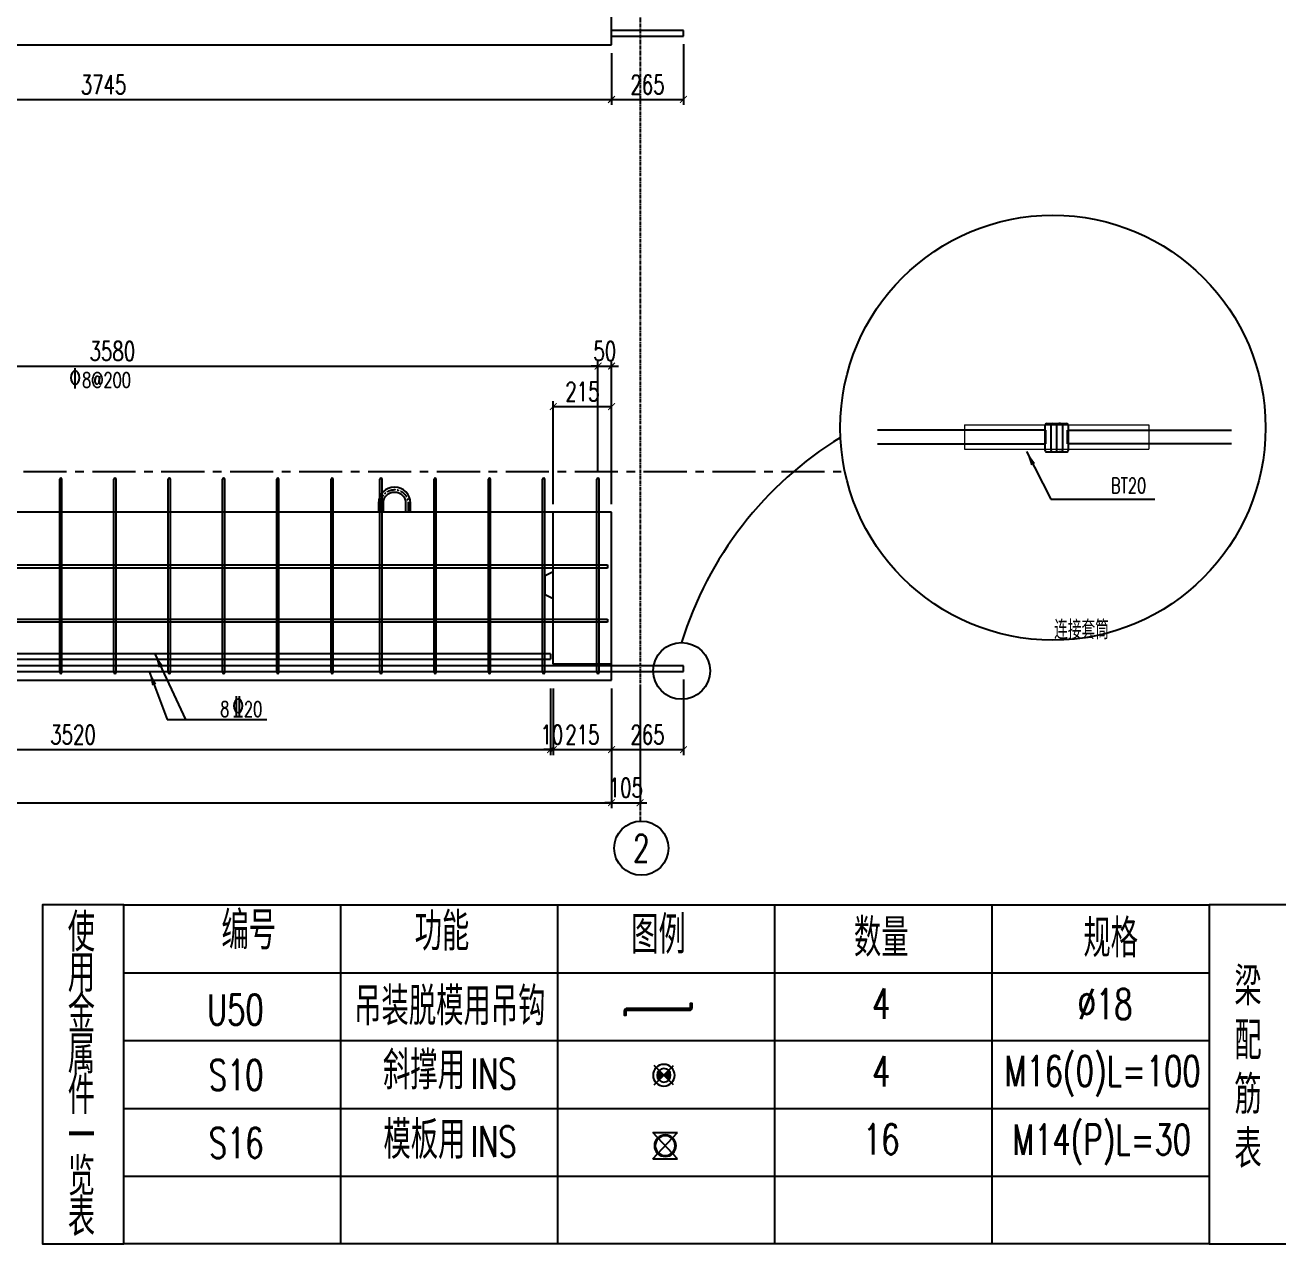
# Model space of a CAD drawing. Header units: inches. Extents: x 280713 to 330889, y 163288 to 177285.
# Drawn here: x 323730 to 328348, y 163288 to 167783 of the extents above; entities that cross this region are included whole.
import ezdxf
from ezdxf.enums import TextEntityAlignment as Align

# ---------------------------------------------------------------- set-up
doc = ezdxf.new("R2010")
doc.units = ezdxf.units.IN
doc.linetypes.add('CENTER', pattern=[50.8, 31.75, -6.35, 6.35, -6.35])
for name, color, linetype in [('PC梁箍筋', 3, 'Continuous'), ('PC梁钢筋', 6, 'Continuous'), ('尺寸', 7, 'Continuous'), ('文字', 7, 'Continuous'), ('轴线', 1, 'CENTER'), ('金属件S', 243, 'Continuous'), ('金属件U', 163, 'Continuous'), ('预制构件', 30, 'Continuous')]:
    doc.layers.add(name, color=color, linetype=linetype)
doc.layers.add('套管', color=4, linetype='Continuous', lineweight=9)
doc.styles.add('中文标注', font='standard.shx', dxfattribs={"bigfont": 'gbcbig.shx'})
doc.styles.add('副本柱标注', font='simplex.shx', dxfattribs={"width": 0.7, "bigfont": 'gbcbig.shx'})
doc.styles.add('尺寸123', font='simplex1.shx', dxfattribs={"width": 0.7, "height": 70, "bigfont": 'gbcbig.shx'})
doc.styles.add('尺寸用', font='', dxfattribs={"width": 0.7, "height": 40})
doc.styles.add('钢筋符号', font='tssdeng.shx', dxfattribs={"width": 0.7, "height": 75})
doc.styles.get('尺寸用').set_extended_font_data('SimSun')
doc.dimstyles.new('S-10', dxfattribs={"dimscale": 10, "dimtxt": 3.5, "dimasz": 2.5, "dimexe": 2, "dimexo": 3, "dimgap": 2, "dimtad": 1, "dimdec": 1, "dimdsep": 46, "dimtxsty": '尺寸用', "dimblk": 'ARCHTICK', "dimcen": 1.75, "dimaunit": 1, "dimadec": 0, "dimazin": 0, "dimtfac": 1, "dimtdec": 1, "dimtix": 1, "dimtmove": 2, "dimatfit": 3, "dimfxl": 1, "dimarcsym": 0})
doc.dimstyles.new('S-30', dxfattribs={"dimscale": 30, "dimtxt": 3.5, "dimasz": 1, "dimexe": 1, "dimexo": 3, "dimtad": 1, "dimdec": 1, "dimdsep": 46, "dimtxsty": '尺寸用', "dimblk": 'ARCHTICK', "dimcen": 1.75, "dimaunit": 1, "dimadec": 1, "dimazin": 0, "dimtfac": 1, "dimtdec": 1, "dimtix": 1, "dimtmove": 2, "dimatfit": 3, "dimfxl": 1, "dimarcsym": 0})
doc.dimstyles.new('副本 S-10', dxfattribs={"dimscale": 10, "dimtxt": 3.5, "dimasz": 2.5, "dimexe": 2, "dimexo": 3, "dimgap": -2, "dimtad": 1, "dimdec": 1, "dimdsep": 46, "dimtxsty": '尺寸用', "dimblk": 'ARCHTICK', "dimcen": 1.75, "dimaunit": 1, "dimadec": 0, "dimazin": 0, "dimtfac": 1, "dimtdec": 1, "dimtix": 1, "dimtmove": 2, "dimatfit": 3, "dimfxl": 1, "dimarcsym": 0})

# ---------------------------------------------------------------- blocks, each defined once
blk = doc.blocks.new('S16')
at = {"layer": '金属件S'}
for p, q in [((-13.6, 14.6), (13.6, -14.6)), ((13.6, 14.6), (-13.6, -14.6)), ((-13.6, 14.6), (13.6, 14.6)), ((-13.6, -14.6), (13.6, -14.6))]:
    blk.add_line(p, q, dxfattribs=at)
blk.add_circle((0, 0), 11, dxfattribs=at)
blk = doc.blocks.new('凹槽')
at = {"layer": '金属件S', "color": 8}
blk.add_circle((0, 0), 20, dxfattribs=at)
blk = doc.blocks.new('S8')
at = {"layer": '金属件S'}
h = blk.add_hatch(dxfattribs=at)
h.set_pattern_fill('LINE', color=256, scale=0.25, angle=45, style=0)
h.set_pattern_definition([(45, (942.8803, -32378.43734), (-0.561266008, 0.561266008), [])])
h.paths.add_polyline_path([(-17.7, -17.7), (0, 0), (-17.7, 17.7, 0.198912), (-25, 0, 0.198912)])
h.paths.add_polyline_path([(0, 0), (17.7, -17.7, 0.198912), (25, 0, 0.198912), (17.7, 17.7)])
for p, q in [((-35.4, 35.4), (35.4, -35.4)), ((35.4, 35.4), (-35.4, -35.4))]:
    blk.add_line(p, q, dxfattribs=at)
blk.add_circle((0, 0), 25, dxfattribs=at)
blk = doc.blocks.new('2012022410434076')
at = {"layer": '轴线'}
for p, q in [((-229, 0), (229, 0)), ((243, 43), (243, 14)), ((-243, -43), (-243, -14))]:
    blk.add_line(p, q, dxfattribs=at)
for centre, start, end in [((-229, -14), 90, 180), ((229, 14), 270, 0)]:
    blk.add_arc(centre, 14, start, end, dxfattribs=at)
at = {"layer": '金属件U'}
for points in [[(250, 14), (250, 43), (236, 43), (236, 14, -0.414214), (229, 7), (-229, 7, 0.414214), (-250, -14), (-250, -43), (-236, -43), (-236, -14, -0.414214), (-229, -7), (229, -7, 0.414214)], [(50, 7), (-50, 7, 1), (-50, -7), (50, -7, 1)]]:
    blk.add_lwpolyline(points, format="xyb", close=True, dxfattribs=at)
blk = doc.blocks.new('_ArchTick')
at = {"color": 0, "linetype": 'ByBlock', "const_width": 0.15}
blk.add_lwpolyline([(-0.5, -0.5), (0.5, 0.5)], dxfattribs=at)
blk = doc.blocks.new('*D86')
at = {"layer": 'Defpoints', "color": 0, "transparency": 16777216}
for p in [(326156.6, 167742.1), (325891.6, 167709.1), (326156.6, 167508.2)]:
    blk.add_point(p, dxfattribs=at)
at = {"layer": '尺寸', "color": 0, "lineweight": -2, "transparency": 16777216}
for p, q in [((326156.6, 167712.1), (326156.6, 167488.2)), ((325891.6, 167679.1), (325891.6, 167488.2)), ((325891.6, 167508.2), (326156.6, 167508.2))]:
    blk.add_line(p, q, dxfattribs=at)
at = {"layer": '尺寸', "color": 0, "lineweight": -2, "transparency": 16777216, "xscale": 25, "yscale": 25, "zscale": 25, "rotation": 180}
blk.add_blockref('_ArchTick', (325891.6, 167508.2), dxfattribs=at)
at = {"layer": '尺寸', "color": 0, "lineweight": -2, "transparency": 16777216, "xscale": 25, "yscale": 25, "zscale": 25}
blk.add_blockref('_ArchTick', (326156.6, 167508.2), dxfattribs=at)
at = {"layer": '尺寸', "color": 0, "transparency": 16777216, "insert": (326024.1, 167563.2), "char_height": 70, "attachment_point": 5, "style": '尺寸123'}
blk.add_mtext('265', dxfattribs=at)
blk = doc.blocks.new('*D95')
at = {"layer": 'Defpoints', "color": 0, "transparency": 16777216}
for p in [(325841.6, 166525.2), (322261.6, 166136.6), (325841.6, 166107.6)]:
    blk.add_point(p, dxfattribs=at)
at = {"layer": '尺寸', "color": 0, "lineweight": -2, "transparency": 16777216}
for p, q in [((322261.6, 166166.6), (322261.6, 166545.2)), ((325841.6, 166137.6), (325841.6, 166545.2)), ((322261.6, 166525.2), (325841.6, 166525.2))]:
    blk.add_line(p, q, dxfattribs=at)
at = {"layer": '尺寸', "color": 0, "lineweight": -2, "transparency": 16777216, "xscale": 25, "yscale": 25, "zscale": 25, "rotation": 180}
blk.add_blockref('_ArchTick', (322261.6, 166525.2), dxfattribs=at)
at = {"layer": '尺寸', "color": 0, "lineweight": -2, "transparency": 16777216, "xscale": 25, "yscale": 25, "zscale": 25}
blk.add_blockref('_ArchTick', (325841.6, 166525.2), dxfattribs=at)
at = {"layer": '尺寸', "color": 0, "transparency": 16777216, "insert": (324051.6, 166580.2), "char_height": 70, "attachment_point": 5, "style": '尺寸123'}
blk.add_mtext('3580', dxfattribs=at)
blk = doc.blocks.new('*D96')
at = {"layer": 'Defpoints', "color": 0, "transparency": 16777216}
for p in [(325891.6, 166525.2), (325841.6, 166107.6), (325891.6, 165986.6)]:
    blk.add_point(p, dxfattribs=at)
at = {"layer": '尺寸', "color": 0, "lineweight": -2, "transparency": 16777216}
for p, q in [((325841.6, 166137.6), (325841.6, 166545.2)), ((325891.6, 166016.6), (325891.6, 166545.2)), ((325841.6, 166525.2), (325816.6, 166525.2)), ((325841.6, 166525.2), (325891.6, 166525.2)), ((325891.6, 166525.2), (325916.6, 166525.2))]:
    blk.add_line(p, q, dxfattribs=at)
at = {"layer": '尺寸', "color": 0, "lineweight": -2, "transparency": 16777216, "xscale": 25, "yscale": 25, "zscale": 25}
blk.add_blockref('_ArchTick', (325841.6, 166525.2), dxfattribs=at)
at = {"layer": '尺寸', "color": 0, "lineweight": -2, "transparency": 16777216, "xscale": 25, "yscale": 25, "zscale": 25, "rotation": 180}
blk.add_blockref('_ArchTick', (325891.6, 166525.2), dxfattribs=at)
at = {"layer": '尺寸', "color": 0, "transparency": 16777216, "insert": (325866.6, 166580.2), "char_height": 70, "attachment_point": 5, "style": '尺寸123'}
blk.add_mtext('50', dxfattribs=at)
blk = doc.blocks.new('*D100')
at = {"layer": 'Defpoints', "color": 0, "transparency": 16777216}
for p in [(322146.6, 165366.6), (325666.6, 165366.6), (325666.6, 165111)]:
    blk.add_point(p, dxfattribs=at)
at = {"layer": '尺寸', "color": 0, "lineweight": -2, "transparency": 16777216}
for p, q in [((322146.6, 165336.6), (322146.6, 165091)), ((325666.6, 165336.6), (325666.6, 165091)), ((322146.6, 165111), (325666.6, 165111))]:
    blk.add_line(p, q, dxfattribs=at)
at = {"layer": '尺寸', "color": 0, "lineweight": -2, "transparency": 16777216, "xscale": 25, "yscale": 25, "zscale": 25, "rotation": 180}
blk.add_blockref('_ArchTick', (322146.6, 165111), dxfattribs=at)
at = {"layer": '尺寸', "color": 0, "lineweight": -2, "transparency": 16777216, "xscale": 25, "yscale": 25, "zscale": 25}
blk.add_blockref('_ArchTick', (325666.6, 165111), dxfattribs=at)
at = {"layer": '尺寸', "color": 0, "transparency": 16777216, "insert": (323906.6, 165166), "char_height": 70, "attachment_point": 5, "style": '尺寸123'}
blk.add_mtext('3520', dxfattribs=at)
blk = doc.blocks.new('*D101')
at = {"layer": 'Defpoints', "color": 0, "transparency": 16777216}
for p in [(325676.6, 165366.6), (325891.6, 165366.6), (325891.6, 165111)]:
    blk.add_point(p, dxfattribs=at)
at = {"layer": '尺寸', "color": 0, "lineweight": -2, "transparency": 16777216}
for p, q in [((325676.6, 165336.6), (325676.6, 165091)), ((325891.6, 165336.6), (325891.6, 165091)), ((325676.6, 165111), (325891.6, 165111))]:
    blk.add_line(p, q, dxfattribs=at)
at = {"layer": '尺寸', "color": 0, "lineweight": -2, "transparency": 16777216, "xscale": 25, "yscale": 25, "zscale": 25, "rotation": 180}
blk.add_blockref('_ArchTick', (325676.6, 165111), dxfattribs=at)
at = {"layer": '尺寸', "color": 0, "lineweight": -2, "transparency": 16777216, "xscale": 25, "yscale": 25, "zscale": 25}
blk.add_blockref('_ArchTick', (325891.6, 165111), dxfattribs=at)
at = {"layer": '尺寸', "color": 0, "transparency": 16777216, "insert": (325784.1, 165166), "char_height": 70, "attachment_point": 5, "style": '尺寸123'}
blk.add_mtext('215', dxfattribs=at)
blk = doc.blocks.new('*D103')
at = {"layer": 'Defpoints', "color": 0, "transparency": 16777216}
for p in [(318261.6, 165366.6), (325891.6, 165366.6), (325891.6, 164915.3)]:
    blk.add_point(p, dxfattribs=at)
at = {"layer": '尺寸', "color": 0, "lineweight": -2, "transparency": 16777216}
for p, q in [((318261.6, 165336.6), (318261.6, 164895.3)), ((325891.6, 165336.6), (325891.6, 164895.3)), ((322182.9, 165045.3), (321970.3, 165045.3)), ((321970.3, 165045.3), (321970.3, 164935.3)), ((322182.9, 164935.3), (322182.9, 165045.3)), ((318261.6, 164915.3), (325891.6, 164915.3)), ((321970.3, 164935.3), (322182.9, 164935.3))]:
    blk.add_line(p, q, dxfattribs=at)
at = {"layer": '尺寸', "color": 0, "lineweight": -2, "transparency": 16777216, "xscale": 25, "yscale": 25, "zscale": 25, "rotation": 180}
blk.add_blockref('_ArchTick', (318261.6, 164915.3), dxfattribs=at)
at = {"layer": '尺寸', "color": 0, "lineweight": -2, "transparency": 16777216, "xscale": 25, "yscale": 25, "zscale": 25}
blk.add_blockref('_ArchTick', (325891.6, 164915.3), dxfattribs=at)
at = {"layer": '尺寸', "color": 0, "transparency": 16777216, "insert": (322076.6, 164990.3), "char_height": 70, "attachment_point": 5, "style": '副本柱标注'}
blk.add_mtext('7630', dxfattribs=at)
blk = doc.blocks.new('*D107')
at = {"layer": 'Defpoints', "color": 0, "transparency": 16777216}
for p in [(325891.6, 166376), (325676.6, 165986.6), (325891.6, 165986.6)]:
    blk.add_point(p, dxfattribs=at)
at = {"layer": '尺寸', "color": 0, "lineweight": -2, "transparency": 16777216}
for p, q in [((325676.6, 166016.6), (325676.6, 166396)), ((325891.6, 166016.6), (325891.6, 166396)), ((325676.6, 166376), (325891.6, 166376))]:
    blk.add_line(p, q, dxfattribs=at)
at = {"layer": '尺寸', "color": 0, "lineweight": -2, "transparency": 16777216, "xscale": 25, "yscale": 25, "zscale": 25, "rotation": 180}
blk.add_blockref('_ArchTick', (325676.6, 166376), dxfattribs=at)
at = {"layer": '尺寸', "color": 0, "lineweight": -2, "transparency": 16777216, "xscale": 25, "yscale": 25, "zscale": 25}
blk.add_blockref('_ArchTick', (325891.6, 166376), dxfattribs=at)
at = {"layer": '尺寸', "color": 0, "transparency": 16777216, "insert": (325784.1, 166431), "char_height": 70, "attachment_point": 5, "style": '尺寸123'}
blk.add_mtext('215', dxfattribs=at)
blk = doc.blocks.new('*D108')
at = {"layer": 'Defpoints', "color": 0, "transparency": 16777216}
for p in [(325666.6, 165366.6), (325676.6, 165366.6), (325676.6, 165111)]:
    blk.add_point(p, dxfattribs=at)
at = {"layer": '尺寸', "color": 0, "lineweight": -2, "transparency": 16777216}
for p, q in [((325666.6, 165336.6), (325666.6, 165091)), ((325676.6, 165336.6), (325676.6, 165091)), ((325666.6, 165111), (325641.6, 165111)), ((325666.6, 165111), (325676.6, 165111)), ((325676.6, 165111), (325701.6, 165111))]:
    blk.add_line(p, q, dxfattribs=at)
at = {"layer": '尺寸', "color": 0, "lineweight": -2, "transparency": 16777216, "xscale": 25, "yscale": 25, "zscale": 25}
blk.add_blockref('_ArchTick', (325666.6, 165111), dxfattribs=at)
at = {"layer": '尺寸', "color": 0, "lineweight": -2, "transparency": 16777216, "xscale": 25, "yscale": 25, "zscale": 25, "rotation": 180}
blk.add_blockref('_ArchTick', (325676.6, 165111), dxfattribs=at)
at = {"layer": '尺寸', "color": 0, "transparency": 16777216, "insert": (325671.6, 165166), "char_height": 70, "attachment_point": 5, "style": '尺寸123'}
blk.add_mtext('10', dxfattribs=at)
blk = doc.blocks.new('*D109')
at = {"layer": 'Defpoints', "color": 0, "transparency": 16777216}
for p in [(326156.6, 165399.6), (325891.6, 165366.6), (326156.6, 165111)]:
    blk.add_point(p, dxfattribs=at)
at = {"layer": '尺寸', "color": 0, "lineweight": -2, "transparency": 16777216}
for p, q in [((325891.6, 165336.6), (325891.6, 165091)), ((326156.6, 165369.6), (326156.6, 165091)), ((325891.6, 165111), (326156.6, 165111))]:
    blk.add_line(p, q, dxfattribs=at)
at = {"layer": '尺寸', "color": 0, "lineweight": -2, "transparency": 16777216, "xscale": 25, "yscale": 25, "zscale": 25, "rotation": 180}
blk.add_blockref('_ArchTick', (325891.6, 165111), dxfattribs=at)
at = {"layer": '尺寸', "color": 0, "lineweight": -2, "transparency": 16777216, "xscale": 25, "yscale": 25, "zscale": 25}
blk.add_blockref('_ArchTick', (326156.6, 165111), dxfattribs=at)
at = {"layer": '尺寸', "color": 0, "transparency": 16777216, "insert": (326024.1, 165166), "char_height": 70, "attachment_point": 5, "style": '尺寸123'}
blk.add_mtext('265', dxfattribs=at)
blk = doc.blocks.new('*D120')
at = {"layer": 'Defpoints', "color": 0, "transparency": 16777216}
for p in [(322146.6, 167709.1), (325891.6, 167709.1), (325891.6, 167508.2)]:
    blk.add_point(p, dxfattribs=at)
at = {"layer": '尺寸', "color": 0, "lineweight": -2, "transparency": 16777216}
for p, q in [((322146.6, 167679.1), (322146.6, 167488.2)), ((325891.6, 167679.1), (325891.6, 167488.2)), ((322146.6, 167508.2), (325891.6, 167508.2))]:
    blk.add_line(p, q, dxfattribs=at)
at = {"layer": '尺寸', "color": 0, "lineweight": -2, "transparency": 16777216, "xscale": 25, "yscale": 25, "zscale": 25, "rotation": 180}
blk.add_blockref('_ArchTick', (322146.6, 167508.2), dxfattribs=at)
at = {"layer": '尺寸', "color": 0, "lineweight": -2, "transparency": 16777216, "xscale": 25, "yscale": 25, "zscale": 25}
blk.add_blockref('_ArchTick', (325891.6, 167508.2), dxfattribs=at)
at = {"layer": '尺寸', "color": 0, "transparency": 16777216, "insert": (324019.1, 167563.2), "char_height": 70, "attachment_point": 5, "style": '尺寸123'}
blk.add_mtext('3745', dxfattribs=at)
blk = doc.blocks.new('A$C5BBB44EC')
at = {"layer": '轴线'}
for p, q in [((9, 33), (9, 0)), ((109, 33), (109, 0))]:
    blk.add_line(p, q, dxfattribs=at)
blk.add_arc((59, 33), 50, 0, 180, dxfattribs=at)
at = {"layer": '金属件U'}
for points in [[(0, 0), (0, 33, -1), (118, 33), (118, 0)], [(100, 0), (100, 33, 1), (18, 33), (18, 0)]]:
    blk.add_lwpolyline(points, format="xyb", dxfattribs=at)
blk = doc.blocks.new('*D143')
at = {"layer": 'Defpoints', "color": 0, "transparency": 16777216}
for p in [(325891.6, 165366.6), (325996.6, 165366.6), (325996.6, 164915.3)]:
    blk.add_point(p, dxfattribs=at)
at = {"layer": '尺寸', "color": 0, "lineweight": -2, "transparency": 16777216}
for p, q in [((325891.6, 165336.6), (325891.6, 164895.3)), ((325996.6, 165336.6), (325996.6, 164895.3)), ((325891.6, 164915.3), (325866.6, 164915.3)), ((325891.6, 164915.3), (325996.6, 164915.3)), ((325996.6, 164915.3), (326021.6, 164915.3))]:
    blk.add_line(p, q, dxfattribs=at)
at = {"layer": '尺寸', "color": 0, "lineweight": -2, "transparency": 16777216, "xscale": 25, "yscale": 25, "zscale": 25}
blk.add_blockref('_ArchTick', (325891.6, 164915.3), dxfattribs=at)
at = {"layer": '尺寸', "color": 0, "lineweight": -2, "transparency": 16777216, "xscale": 25, "yscale": 25, "zscale": 25, "rotation": 180}
blk.add_blockref('_ArchTick', (325996.6, 164915.3), dxfattribs=at)
at = {"layer": '尺寸', "color": 0, "transparency": 16777216, "insert": (325944.1, 164970.3), "char_height": 70, "attachment_point": 5, "style": '尺寸123'}
blk.add_mtext('105', dxfattribs=at)

msp = doc.modelspace()

# ---------------------------------------------------------------- linework, layer by layer
for p, q in [((324093.96, 163288.31), (324093.96, 164538.31)), ((324893.96, 163288.31), (324893.96, 164538.31)), ((325693.96, 163288.31), (325693.96, 164538.31)), ((326493.96, 163288.31), (326493.96, 164538.31)), ((327293.96, 163288.31), (327293.96, 164538.31)), ((324093.96, 164288.31), (328093.96, 164288.31)), ((324093.96, 164038.31), (328093.96, 164038.31)), ((324093.96, 163788.31), (328093.96, 163788.31)), ((324093.96, 163538.31), (328093.96, 163538.31))]:
    msp.add_line(p, q)
for points in [[(324093.96, 164538.31), (323793.96, 164538.31), (323793.96, 163288.31), (324093.96, 163288.31)], [(324093.96, 163288.31), (324093.96, 164538.31), (328093.96, 164538.31), (328093.96, 163288.31)], [(328393.96, 164538.31), (328093.96, 164538.31), (328093.96, 163288.31), (328393.96, 163288.31)]]:
    msp.add_lwpolyline(points, close=True)
for centre, radius in [((327518.38, 166298.06), 783.51), ((326149.81, 165401.42), 104.76)]:
    msp.add_circle(centre, radius)
msp.add_arc((327443.71, 165108.46), 1353.65, 121.5363, 162.91351)
at = {"layer": 'PC梁箍筋'}
for p, q in [((323857.58, 165395.59), (323857.58, 166107.59)), ((323865.58, 165395.59), (323865.58, 166107.59)), ((324057.58, 165395.59), (324057.58, 166107.59)), ((324065.58, 165395.59), (324065.58, 166107.59)), ((324257.58, 165395.59), (324257.58, 166107.59)), ((324265.58, 165395.59), (324265.58, 166107.59)), ((324457.58, 165395.59), (324457.58, 166107.59)), ((324465.58, 165395.59), (324465.58, 166107.59)), ((324657.58, 165395.59), (324657.58, 166107.59)), ((324665.58, 165395.59), (324665.58, 166107.59)), ((324857.58, 165395.59), (324857.58, 166107.59)), ((324865.58, 165395.59), (324865.58, 166107.59)), ((325037.58, 165395.59), (325037.58, 166107.59)), ((325045.58, 165395.59), (325045.58, 166107.59)), ((325237.58, 165395.59), (325237.58, 166107.59)), ((325245.58, 165395.59), (325245.58, 166107.59)), ((325437.58, 165395.59), (325437.58, 166107.59)), ((325445.58, 165395.59), (325445.58, 166107.59)), ((325637.58, 165395.59), (325637.58, 166107.59)), ((325645.58, 165395.59), (325645.58, 166107.59)), ((325837.58, 165395.59), (325837.58, 166107.59)), ((325845.58, 165395.59), (325845.58, 166107.59))]:
    msp.add_line(p, q, dxfattribs=at)
for centre, start, end in [((323861.58, 166107.59), 0, 180), ((324061.58, 166107.59), 0, 180), ((324261.58, 166107.59), 0, 180), ((324461.58, 166107.59), 0, 180), ((324661.58, 166107.59), 0, 180), ((324861.58, 166107.59), 0, 180), ((325041.58, 166107.59), 0, 180), ((325241.58, 166107.59), 0, 180), ((325441.58, 166107.59), 0, 180), ((325641.58, 166107.59), 0, 180), ((325841.58, 166107.59), 0, 180), ((323861.58, 165395.59), 180, 0), ((324061.58, 165395.59), 180, 0), ((324261.58, 165395.59), 180, 0), ((324461.58, 165395.59), 180, 0), ((324661.58, 165395.59), 180, 0), ((324861.58, 165395.59), 180, 0), ((325041.58, 165395.59), 180, 0), ((325241.58, 165395.59), 180, 0), ((325441.58, 165395.59), 180, 0), ((325641.58, 165395.59), 180, 0), ((325841.58, 165395.59), 180, 0)]:
    msp.add_arc(centre, 4, start, end, dxfattribs=at)
at = {"layer": 'PC梁钢筋'}
for p, q in [((326156.58, 167762.1), (325891.58, 167762.1)), ((325891.58, 167742.1), (326156.58, 167742.1)), ((326156.58, 167742.1), (326156.58, 167762.1)), ((327488.63, 166307.49), (327488.23, 166305.02)), ((327488.23, 166305.02), (327488.23, 166217.02)), ((327489.76, 166309.72), (327488.63, 166307.49)), ((327491.53, 166311.49), (327489.76, 166309.72)), ((327493.76, 166312.63), (327491.53, 166311.49)), ((327496.23, 166313.02), (327493.76, 166312.63)), ((327496.23, 166313.02), (327518.35, 166313.02)), ((327510.63, 166307.49), (327510.23, 166305.02)), ((327510.23, 166305.02), (327510.23, 166217.02)), ((327511.76, 166309.72), (327510.63, 166307.49)), ((327513.53, 166311.49), (327511.76, 166309.72)), ((327515.76, 166312.63), (327513.53, 166311.49)), ((327518.23, 166313.02), (327515.76, 166312.63)), ((327518.23, 166313.02), (327524.23, 166313.02)), ((327524.23, 166313.02), (327540.23, 166313.02)), ((327532.23, 166313.02), (327532.23, 166209.02)), ((327540.12, 166313.02), (327568.23, 166313.02)), ((327546.23, 166313.02), (327540.23, 166313.02)), ((327546.23, 166313.02), (327548.71, 166312.63)), ((327548.71, 166312.63), (327550.94, 166311.49)), ((327550.94, 166311.49), (327552.71, 166309.72)), ((327552.71, 166309.72), (327553.84, 166307.49)), ((327553.84, 166307.36), (327554.23, 166304.89)), ((327554.23, 166304.89), (327554.23, 166217.02)), ((327570.71, 166312.63), (327568.23, 166313.02)), ((327572.94, 166311.49), (327570.71, 166312.63)), ((327574.71, 166309.72), (327572.94, 166311.49)), ((327575.84, 166307.49), (327574.71, 166309.72)), ((327576.23, 166305.02), (327575.84, 166307.49)), ((327576.23, 166217.02), (327576.23, 166305.02)), ((327492.27, 166288.89, 0), (326872.27, 166288.89, 0)), ((327492.27, 166238.89, 0), (327492.27, 166288.89, 0)), ((327572.19, 166238.89, 0), (327572.19, 166288.89, 0)), ((327572.19, 166288.89, 0), (328176.27, 166288.89, 0)), ((326872.27, 166238.89, 0), (327492.27, 166238.89, 0)), ((327488.23, 166217.02), (327488.63, 166214.55)), ((327488.63, 166214.55), (327489.76, 166212.32)), ((327489.76, 166212.32), (327491.53, 166210.55)), ((327491.53, 166210.55), (327493.76, 166209.41)), ((327493.76, 166209.41), (327496.23, 166209.02)), ((327496.23, 166209.02), (327518.35, 166209.02)), ((327510.23, 166217.02), (327510.63, 166214.55)), ((327510.63, 166214.55), (327511.76, 166212.32)), ((327511.76, 166212.32), (327513.53, 166210.55)), ((327513.53, 166210.55), (327515.76, 166209.41)), ((327515.76, 166209.41), (327518.23, 166209.02)), ((327518.23, 166209.02), (327524.23, 166209.02)), ((327524.23, 166209.02), (327540.23, 166209.02)), ((327540.12, 166209.02), (327568.23, 166209.02)), ((327546.23, 166209.02), (327540.23, 166209.02)), ((327548.71, 166209.41), (327546.23, 166209.02)), ((327550.94, 166210.55), (327548.71, 166209.41)), ((327552.71, 166212.32), (327550.94, 166210.55)), ((327553.84, 166214.55), (327552.71, 166212.32)), ((327554.23, 166217.02), (327553.84, 166214.55)), ((327568.23, 166209.02), (327570.71, 166209.41)), ((327570.71, 166209.41), (327572.94, 166210.55)), ((328176.27, 166238.89, 0), (327572.19, 166238.89, 0)), ((327572.94, 166210.55), (327574.71, 166212.32)), ((327574.71, 166212.32), (327575.84, 166214.55)), ((327575.84, 166214.55), (327576.23, 166217.02)), ((321946.58, 165792.59), (325876.58, 165792.59)), ((325876.58, 165792.59), (325876.58, 165780.59)), ((325876.58, 165780.59), (321946.58, 165780.59)), ((321946.58, 165592.59), (325876.58, 165592.59)), ((325876.58, 165580.59), (321946.58, 165580.59)), ((325876.58, 165592.59), (325876.58, 165580.59)), ((325666.58, 165464.59), (322146.58, 165464.59)), ((322146.58, 165444.59), (325666.58, 165444.59)), ((325666.58, 165464.59), (325666.58, 165444.59)), ((326156.58, 165419.59), (322146.58, 165419.59)), ((322146.58, 165399.59), (326156.58, 165399.59)), ((326156.58, 165399.59), (326156.58, 165419.59))]:
    msp.add_line(p, q, dxfattribs=at)
at = {"layer": '套管'}
for p, q in [((327192.23, 166308.89), (327872.23, 166308.89)), ((327192.23, 166308.89), (327192.23, 166218.89)), ((327872.23, 166308.89), (327872.23, 166218.89)), ((327192.23, 166218.89), (327872.23, 166218.89))]:
    msp.add_line(p, q, dxfattribs=at)
at = {"layer": '文字'}
msp.add_circle((326001.18, 164747.64), 100, dxfattribs=at)
at = {"layer": '轴线', "ltscale": 0.4}
msp.add_line((325996.58, 173802.14), (325996.58, 164847.54), dxfattribs=at)
at = {"layer": '轴线', "ltscale": 5}
msp.add_line((314833.96, 166136.59), (326738.42, 166136.59), dxfattribs=at)
at = {"layer": '预制构件'}
for p, q in [((325891.58, 167709.1), (325891.58, 168009.1)), ((322146.58, 167709.1), (325891.58, 167709.1)), ((325891.58, 165986.59), (322146.58, 165986.59)), ((325676.58, 165426.59), (325676.58, 165986.59)), ((325891.58, 165366.59), (325891.58, 165986.59)), ((325676.58, 165766.59), (325646.58, 165751.59)), ((325646.58, 165681.59), (325646.58, 165751.59)), ((325676.58, 165666.59), (325646.58, 165681.59)), ((325891.58, 165426.59), (325676.58, 165426.59)), ((322146.58, 165366.59), (325891.58, 165366.59))]:
    msp.add_line(p, q, dxfattribs=at)

# ---------------------------------------------------------------- block references
at = {"xscale": 0.5, "yscale": 0.5, "zscale": 0.5}
msp.add_blockref('2012022410434076', (326063.7, 164153.56), dxfattribs=at)
at = {"layer": '尺寸', "xscale": -1}
msp.add_blockref('A$C5BBB44EC', (325150.58, 165986.59), dxfattribs=at)
at = {"layer": '金属件S', "xscale": -1, "rotation": 180}
msp.add_blockref('S8', (326084.48, 163910.31), dxfattribs=at)
at = {"layer": '金属件S', "xscale": -3.333333333372138, "yscale": 3.333333333372138, "zscale": 3.333333333333333, "rotation": 180}
msp.add_blockref('S16', (326089.49, 163650.61), dxfattribs=at)
at = {"layer": '预制构件', "xscale": -2, "yscale": 2, "zscale": 2, "rotation": 180}
for p in [(326084.48, 163910.31), (326089.49, 163650.61)]:
    msp.add_blockref('凹槽', p, dxfattribs=at)

# ---------------------------------------------------------------- texts
at = {"layer": '文字', "width": 0.7}
for s, height, style, p in [('\x82', 75, '钢筋符号', (323914.7, 166480.57)), ('8  20', 56, '尺寸123', (324526.53, 165260.33, 0)), ('\x84', 75, '钢筋符号', (324514.94, 165270.73)), ('2', 100, '尺寸123', (326001.18, 164747.64)), ('4', 112, '尺寸123', (326886.02, 164174.56)), ('%%C18', 112, '尺寸123', (327710.72, 164172.57)), ('U50', 112, '尺寸123', (324505.15, 164151.94)), ('M16(0)L=100', 112, '尺寸123', (327701.65, 163925.87)), ('S10', 112, '尺寸123', (324507.68, 163911.4)), ('4', 112, '尺寸123', (326886.02, 163924.56)), ('S16', 112, '尺寸123', (324507.79, 163661.04)), ('16', 112, '尺寸123', (326886.02, 163674.56)), ('M14(P)L=30', 112, '尺寸123', (327698.38, 163673.16))]:
    msp.add_text(s, height=height, dxfattribs=dict(at, style=style)).set_placement(p, align=Align.MIDDLE_CENTER)
at = {"layer": '文字', "style": '尺寸123', "width": 0.7}
msp.add_text('8@200', height=56, dxfattribs=at).set_placement((324029.83, 166473.62, 0), align=Align.MIDDLE)
for s, height, p in [('BT20', 56, (327732.63, 166056.54, 0)), ('INS', 112, (325373.54, 163860.01)), ('INS', 112, (325373.54, 163610.01))]:
    msp.add_text(s, height=height, dxfattribs=at).set_placement(p)
at = {"layer": '文字', "style": '中文标注'}
msp.add_text('连接套筒', height=70, dxfattribs=at).set_placement((327523.05, 165496.62), align=Align.BOTTOM_LEFT)
for s, p in [(' 编号', (324510.58, 164444.18)), ('功能', (325266.48, 164440.04)), ('图例', (326064.62, 164428.12)), ('数量', (326885.73, 164417.52)), ('规格', (327731.45, 164415.2))]:
    msp.add_text(s, height=140, dxfattribs=at).set_placement(p, align=Align.MIDDLE_CENTER)
for s, p in [('吊装脱模用吊钩', (324942.63, 164094.83)), ('斜撑用', (325049.04, 163858.34)), ('模板用', (325050.72, 163602.06))]:
    msp.add_text(s, height=140, dxfattribs=at).set_placement(p)
at = {"layer": '文字', "char_height": 140, "width": 987.5766, "attachment_point": 1, "style": '中文标注'}
for s, insert, line_spacing_factor in [('\\pi-420,l420,t420;{\\T0.75;使\\P用\\P金\\P属\\P件\\P一\\P览\\P表}', (323887.1, 164507.26), 0.642857), ('{\\T0.75;梁\\P\\pi-420,l420,t420;配\\P筋\\P表}', (328187.1, 164308.48), 0.857143)]:
    msp.add_mtext(s, dxfattribs=dict(at, insert=insert, line_spacing_factor=line_spacing_factor))

# ---------------------------------------------------------------- dimensions: what is measured, and where the dimension line sits
at = {"layer": '尺寸'}
for base, p1, p2, dimstyle, override, picture, middle in [((326156.58, 167508.22), (325891.58, 167709.1), (326156.58, 167742.1), 'S-10', {"dimtxt": 7, "dimtxsty": '尺寸123'}, '*D86', (326024.08, 167563.22)), ((325891.58, 167508.22), (322146.58, 167709.1), (325891.58, 167709.1), 'S-10', {"dimtxt": 7, "dimtxsty": '尺寸123'}, '*D120', (324019.08, 167563.22)), ((325841.58, 166525.23), (322261.58, 166136.59), (325841.58, 166107.59), 'S-10', {"dimtxt": 7, "dimtxsty": '尺寸123'}, '*D95', (324051.58, 166580.23)), ((325891.58, 166525.23), (325841.58, 166107.59), (325891.58, 165986.59), 'S-10', {"dimtxt": 7, "dimtxsty": '尺寸123'}, '*D96', (325866.58, 166580.23)), ((325891.58, 166375.98), (325676.58, 165986.59), (325891.58, 165986.59), 'S-10', {"dimtxt": 7, "dimtxsty": '尺寸123'}, '*D107', (325784.08, 166430.98)), ((326156.58, 165111.05), (325891.58, 165366.59), (326156.58, 165399.59), 'S-10', {"dimtxt": 7, "dimtxsty": '尺寸123'}, '*D109', (326024.08, 165166.05)), ((325891.58, 164915.35), (318261.58, 165366.59), (325891.58, 165366.59), '副本 S-10', {"dimtxt": 7, "dimtxsty": '副本柱标注'}, '*D103', (322076.58, 164990.35)), ((325666.58, 165111.05), (322146.58, 165366.59), (325666.58, 165366.59), 'S-10', {"dimtxt": 7, "dimtxsty": '尺寸123'}, '*D100', (323906.58, 165166.05)), ((325676.58, 165111.05), (325666.58, 165366.59), (325676.58, 165366.59), 'S-10', {"dimtxt": 7, "dimtxsty": '尺寸123'}, '*D108', (325671.58, 165166.05)), ((325891.58, 165111.05), (325676.58, 165366.59), (325891.58, 165366.59), 'S-10', {"dimtxt": 7, "dimtxsty": '尺寸123'}, '*D101', (325784.08, 165166.05)), ((325996.58, 164915.35), (325891.58, 165366.59), (325996.58, 165366.59), 'S-10', {"dimtxt": 7, "dimtxsty": '尺寸123'}, '*D143', (325944.08, 164970.35))]:
    dim = msp.add_linear_dim(base=base, p1=p1, p2=p2, dimstyle=dimstyle, override=override, dxfattribs=at)
    dim.commit()
    dim.dimension.update_dxf_attribs({"geometry": picture, "text_midpoint": middle})

# ---------------------------------------------------------------- leaders
at = {"layer": '文字'}
for points in [[(327421.35, 166209.89), (327511.1, 166034.93), (327893.8, 166034.93)], [(324207.98, 165464.59), (324321.53, 165222.31), (324620.89, 165222.31)], [(324187.54, 165399.59), (324253.07, 165222.31), (324620.89, 165222.31)]]:
    msp.add_leader(points, dimstyle='S-30', override={"dimasz": 1.75, "dimtad": 0}, dxfattribs=at)

doc.saveas('drawing.dxf')
